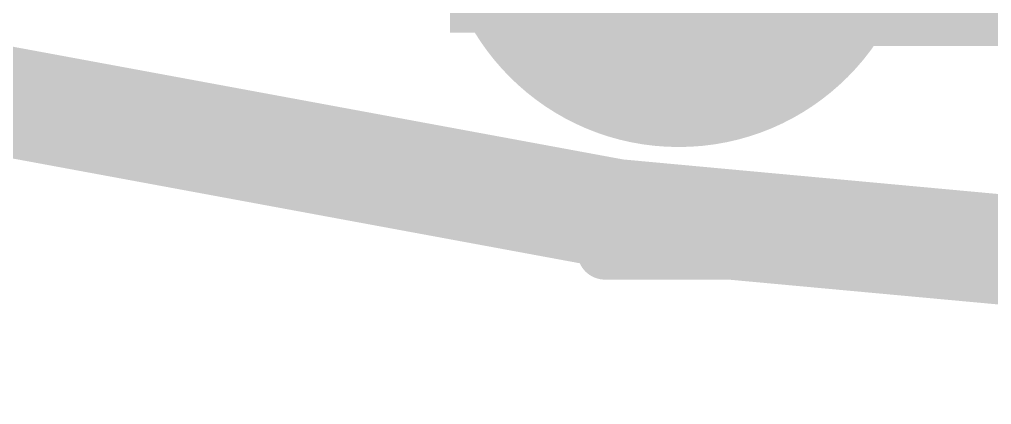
# Model space of a CAD drawing. Header units: inches. Extents: x -2 to 343, y -53 to 63.
# Drawn here: x 21.801 to 24.045, y -53.462 to -52.573 of the extents above; entities that cross this region are included whole.
import ezdxf

# ---------------------------------------------------------------- set-up
doc = ezdxf.new("R2010")
doc.units = ezdxf.units.IN
for name, color, linetype in [('Board Outline', 216, 'Continuous'), ('Bottom Layer', 5, 'Continuous'), ('Bottom Overlay', 54, 'Continuous'), ('Bottom Solder', 6, 'Continuous'), ('Multi-Layer', 9, 'Continuous'), ('Pad Holes', 156, 'Continuous'), ('Top Layer', 1, 'Continuous'), ('Top Solder', 216, 'Continuous')]:
    doc.layers.add(name, color=color, linetype=linetype)

# ---------------------------------------------------------------- blocks, each defined once
blk = doc.blocks.new('TYPE_C_31_M_12__B_117')
at = {"layer": 'Bottom Layer'}
h = blk.add_hatch(color=5, dxfattribs=at)
edge = h.paths.add_edge_path()
edge.add_arc((7.525, 4.35), 0.45, 180, 360)
edge.add_line((7.975, 4.35), (7.975, 5.15))
edge.add_arc((7.525, 5.15), 0.45, 0, 180)
edge.add_line((7.075, 5.15), (7.075, 4.35))
at = {"layer": 'Bottom Solder'}
h = blk.add_hatch(color=6, dxfattribs=at)
edge = h.paths.add_edge_path()
edge.add_arc((7.525, 4.35), 0.5516, 180, 360)
edge.add_line((8.0766, 4.35), (8.0766, 5.15))
edge.add_arc((7.525, 5.15), 0.5516, 0, 180)
edge.add_line((6.9734, 5.15), (6.9734, 4.35))
at = {"layer": 'Multi-Layer'}
h = blk.add_hatch(color=9, dxfattribs=at)
edge = h.paths.add_edge_path()
edge.add_arc((7.525, 4.35), 0.45, 180, 360)
edge.add_line((7.975, 4.35), (7.975, 5.15))
edge.add_arc((7.525, 5.15), 0.45, 0, 180)
edge.add_line((7.075, 5.15), (7.075, 4.35))
at = {"layer": 'Pad Holes'}
h = blk.add_hatch(color=7, dxfattribs=at)
edge = h.paths.add_edge_path()
edge.add_arc((7.525, 5.15), 0.3, 0, 180)
edge.add_line((7.225, 5.15), (7.225, 4.35))
edge.add_arc((7.525, 4.35), 0.3, 180, 360)
edge.add_line((7.825, 4.35), (7.825, 5.15))
at = {"layer": 'Top Layer'}
h = blk.add_hatch(color=1, dxfattribs=at)
edge = h.paths.add_edge_path()
edge.add_arc((7.525, 4.35), 0.45, 180, 360)
edge.add_line((7.975, 4.35), (7.975, 5.15))
edge.add_arc((7.525, 5.15), 0.45, 0, 180)
edge.add_line((7.075, 5.15), (7.075, 4.35))
at = {"layer": 'Top Solder'}
h = blk.add_hatch(color=216, dxfattribs=at)
edge = h.paths.add_edge_path()
edge.add_arc((7.525, 4.35), 0.5516, 180, 360)
edge.add_line((8.0766, 4.35), (8.0766, 5.15))
edge.add_arc((7.525, 5.15), 0.5516, 0, 180)
edge.add_line((6.9734, 5.15), (6.9734, 4.35))
at = {"layer": 'Bottom Overlay'}
blk.add_lwpolyline([(7.6954, 5.944, 0.127, 0.127, 0), (-1.2954, 5.944, 0.127, 0.127, 0)], format="xyseb", dxfattribs=at)
blk.add_lwpolyline([(7.6636, 5.944, 0.0635, 0.0635, 1), (7.7271, 5.944, 0.0635, 0.0635, 1)], format="xyseb", close=True, dxfattribs=at)

msp = doc.modelspace()

# ---------------------------------------------------------------- hatches: boundary and pattern name
at = {"layer": 'Top Layer'}
for points in [[(22.7952, -52.6034), (23.8874, -52.6034), (23.8874, -46.863), (22.7952, -46.863)], [(22.8729, -51.5418), (22.8729, -52.634), (32.4229, -52.634), (32.4229, -51.5418)]]:
    msp.add_hatch(color=1, dxfattribs=at).paths.add_polyline_path(points)

# ---------------------------------------------------------------- linework, layer by layer
at = {"layer": 'Board Outline'}
for points in [[(23.1775, -53.0219, 0.254, 0.254, -0.213072), (-0.298, -38.4414, 0.254, 0.254, 0)], [(32.1175, -53.0547, 0.254, 0.254, -0.066226), (23.1775, -53.0219, 0.254, 0.254, 0)]]:
    msp.add_lwpolyline(points, format="xyseb", dxfattribs=at)
msp.add_lwpolyline([(23.114, -53.0219, 0.127, 0.127, 1), (23.241, -53.0219, 0.127, 0.127, 1)], format="xyseb", close=True, dxfattribs=at)
msp.add_lwpolyline([(23.114, -53.0219, 0.127, 0.127, 1), (23.241, -53.0219, 0.127, 0.127, 1)], format="xyseb", close=True, dxfattribs=at)

# ---------------------------------------------------------------- block references
at = {"rotation": 180}
msp.add_blockref('TYPE_C_31_M_12__B_117', (30.8479, -47.1658), dxfattribs=at)

doc.saveas('drawing.dxf')
